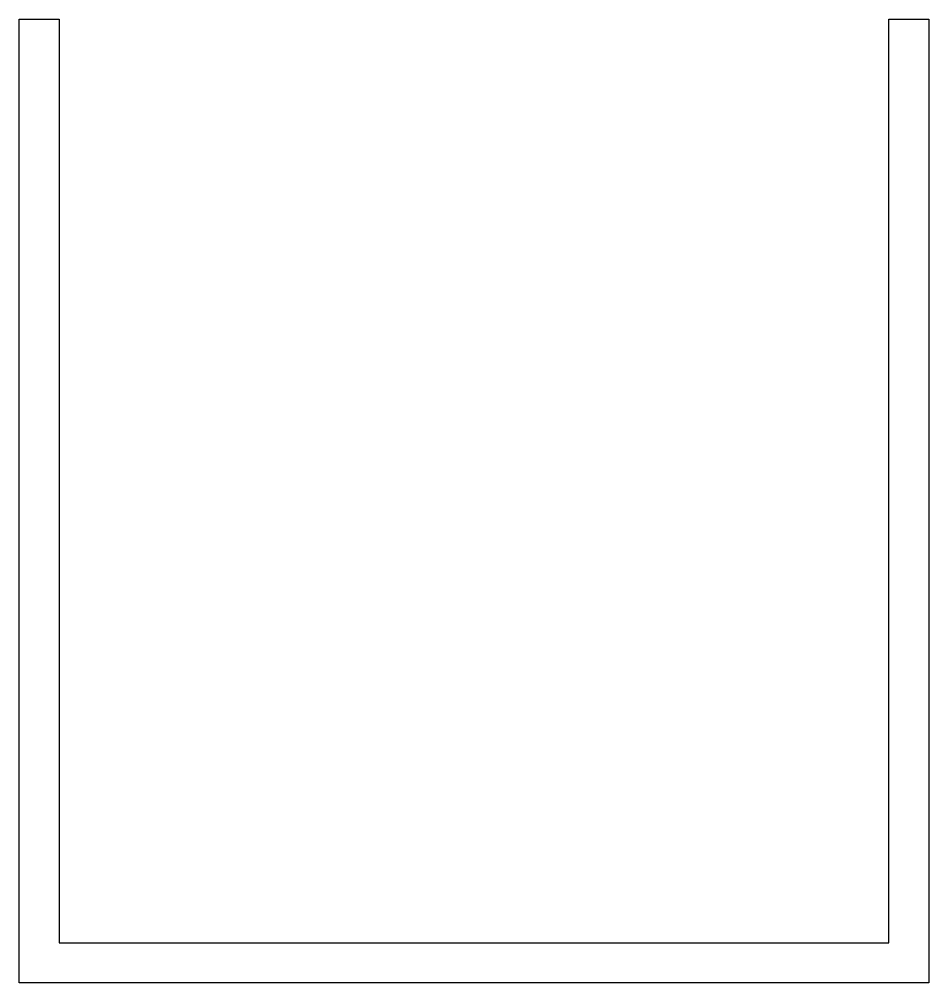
# Model space of a CAD drawing. Extents: x -15.1 to 16.9, y 1.9 to 35.7.
import ezdxf

# ---------------------------------------------------------------- set-up
doc = ezdxf.new("R2010")
doc.units = 0
doc.header["$MEASUREMENT"] = 0
doc.layers.get('0').update_dxf_attribs({"linetype": 'CONTINUOUS'})

msp = doc.modelspace()

# ---------------------------------------------------------------- linework, layer by layer
at = {"color": 7}
for p, q in [((-15.095, 1.869), (-15.095, 35.719)), ((-15.095, 35.719), (-13.695, 35.719)), ((-13.695, 35.719), (-13.695, 3.269)), ((15.455, 3.269), (15.455, 35.719)), ((15.455, 35.719), (16.855, 35.719)), ((16.855, 35.719), (16.855, 1.869)), ((-13.695, 3.269), (15.455, 3.269)), ((16.855, 1.869), (-15.095, 1.869))]:
    msp.add_line(p, q, dxfattribs=at)

doc.saveas('drawing.dxf')
